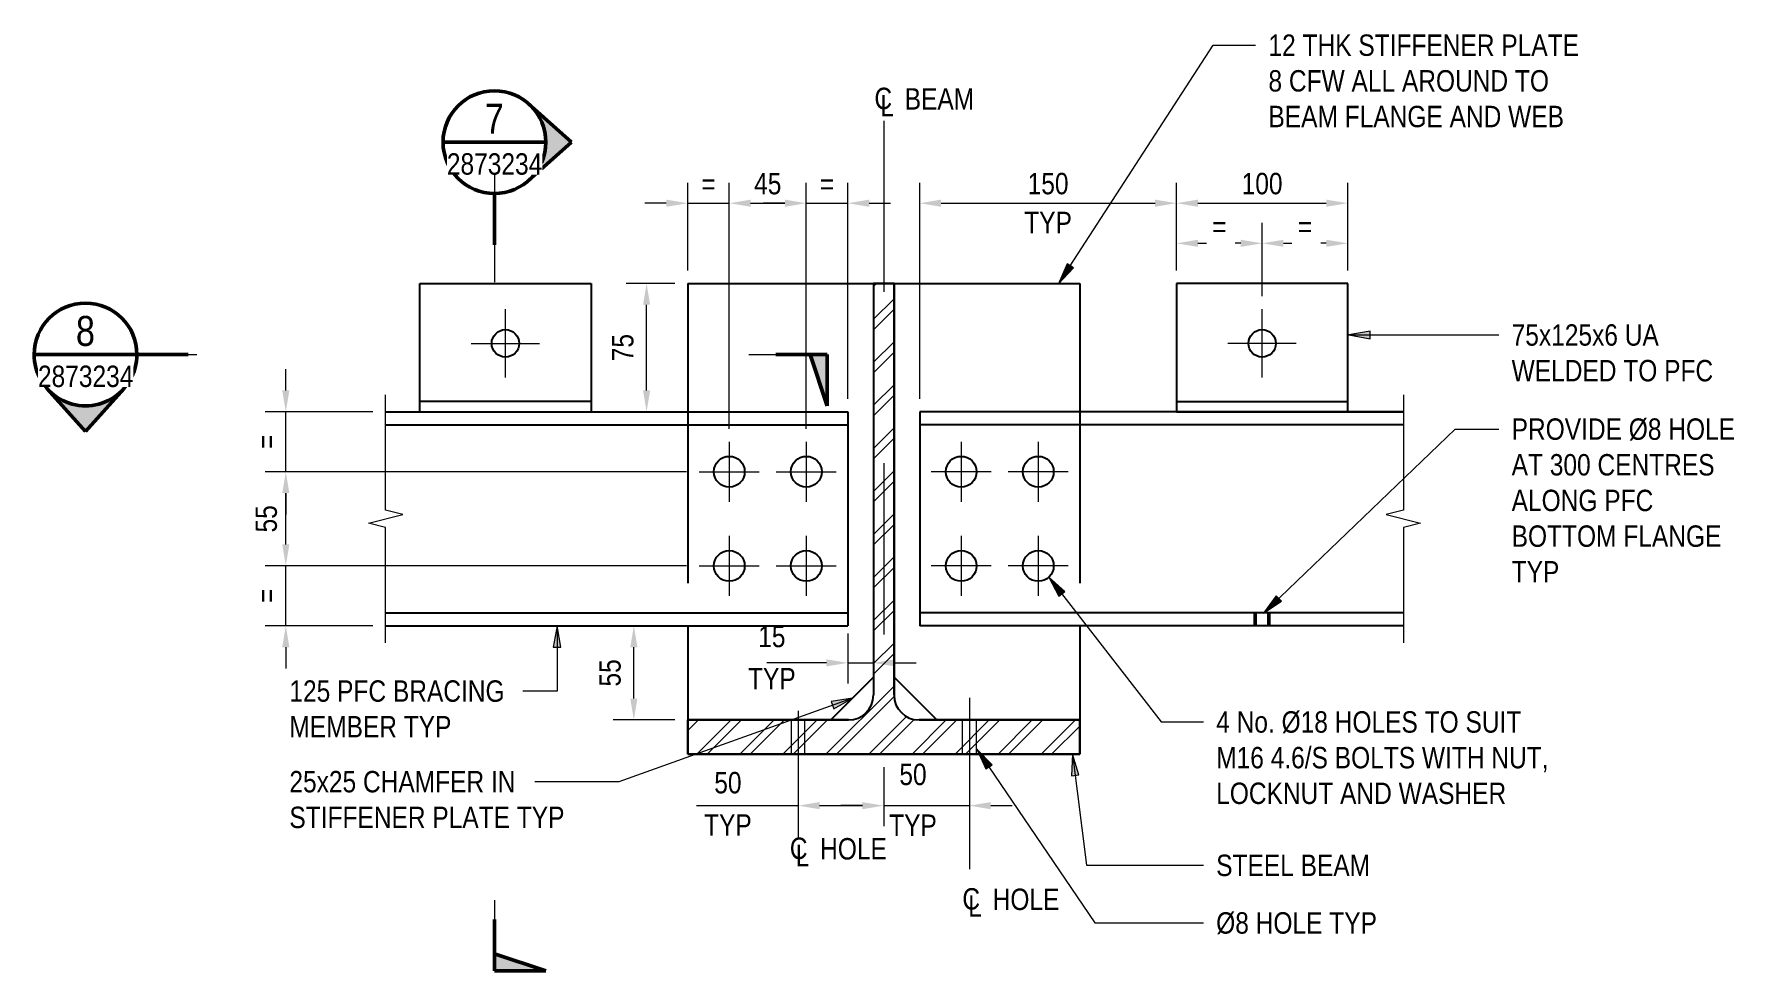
# Model space of a CAD drawing. Header units: metres. Extents: x 10.38 to 19.36, y -0.51 to 4.86.
# Drawn here: x 12.643 to 13.641, y 3.011 to 3.558 of the extents above; entities that cross this region are included whole.
import ezdxf

# ---------------------------------------------------------------- set-up
doc = ezdxf.new("R2010")
doc.units = ezdxf.units.M
for name, pattern in [('Dot_Section Line', [0.02, 0, -0.02]), ('JacobsCenter', [0.015, 0.009, -0.0015, 0.003, -0.0015]), ('JacobsDash', [0.0045, 0.003, -0.0015])]:
    doc.linetypes.add(name, pattern=pattern)
doc.layers.get('Defpoints').update_dxf_attribs({"color": 41})
for name, color, linetype, lineweight in [('A-ANNO-DIMS', 7, 'Continuous', 9), ('A-ANNO-NOTE', 7, 'Continuous', 9), ('A-DETL', 7, 'Continuous', 13), ('A-DETL-GENF', 7, 'Continuous', 9), ('G-ANNO-SYMB', 7, 'Continuous', 9), ('G-ANNO-TEXT', 7, 'Continuous', 9)]:
    doc.layers.add(name, color=color, linetype=linetype, lineweight=lineweight)
doc.styles.add('Arial Narrow', font='ARIALN.TTF', dxfattribs={"height": 0.0125})
doc.styles.add('Arial Narrow_1', font='ARIALN.TTF', dxfattribs={"height": 0.0175})
doc.styles.add('Arial Narrow_2', font='ARIALN.TTF', dxfattribs={"height": 0.0025})
doc.dimstyles.new('Dimension_Standard_O__mm_', dxfattribs={"dimscale": 0.3048, "dimtxt": 0.012793, "dimasz": 0.04101, "dimexe": 0.03937, "dimexo": 0.024606, "dimgap": 0.024606, "dimtad": 1, "dimdec": 0, "dimlfac": 1000, "dimzin": 0, "dimdsep": 46, "dimtxsty": 'Arial Narrow', "dimsah": 1, "dimcen": 0.09, "dimaunit": 1, "dimadec": 4, "dimazin": 0, "dimtfac": 1, "dimtdec": 4, "dimtix": 1, "dimtmove": 0, "dimatfit": 3, "dimfxl": 1, "dimtvp": 1, "dimtfill": 1, "dimtolj": 1, "dimtzin": 0, "dimlwd": 18, "dimlwe": 18, "dimarcsym": 2})
doc.dimstyles.new('Dimension_Standard_O__mm__1', dxfattribs={"dimscale": 0.3048, "dimtxt": 0.012793, "dimasz": 0.04101, "dimexe": 0.03937, "dimexo": 0.024606, "dimgap": 0.024606, "dimtad": 1, "dimdec": 0, "dimlfac": 1000, "dimzin": 0, "dimdsep": 46, "dimtxsty": 'Arial Narrow', "dimsah": 1, "dimcen": 0.09, "dimaunit": 1, "dimadec": 4, "dimazin": 0, "dimtfac": 1, "dimtdec": 4, "dimtix": 1, "dimtmove": 2, "dimatfit": 3, "dimfxl": 1, "dimtvp": 1, "dimtfill": 1, "dimtolj": 1, "dimtzin": 0, "dimlwd": 18, "dimlwe": 18, "dimarcsym": 2})
doc.dimstyles.new('Dimension_Standard_T__mm_', dxfattribs={"dimscale": 0.3048, "dimtxt": 0.012793, "dimasz": 0.04101, "dimexe": 0.03937, "dimexo": 0.024606, "dimgap": 0.016404, "dimtad": 1, "dimdec": 0, "dimlfac": 1000, "dimzin": 0, "dimdsep": 46, "dimtxsty": 'Arial Narrow', "dimsah": 1, "dimcen": 0.09, "dimaunit": 1, "dimadec": 4, "dimazin": 0, "dimtfac": 1, "dimtdec": 4, "dimtix": 1, "dimtmove": 0, "dimatfit": 3, "dimfxl": 1, "dimtvp": 1, "dimtolj": 1, "dimtzin": 0, "dimlwd": 18, "dimlwe": 18, "dimarcsym": 2})
doc.dimstyles.new('Dimension_Standard_T__mm__1', dxfattribs={"dimscale": 0.3048, "dimtxt": 0.012793, "dimasz": 0.04101, "dimexe": 0.03937, "dimexo": 0.024606, "dimgap": 0.016404, "dimtad": 1, "dimdec": 0, "dimlfac": 1000, "dimzin": 0, "dimdsep": 46, "dimtxsty": 'Arial Narrow', "dimsah": 1, "dimcen": 0.09, "dimaunit": 1, "dimadec": 4, "dimazin": 0, "dimtfac": 1, "dimtdec": 4, "dimtix": 1, "dimtmove": 1, "dimatfit": 3, "dimfxl": 1, "dimtvp": 1, "dimtolj": 1, "dimtzin": 0, "dimlwd": 18, "dimlwe": 18, "dimarcsym": 2})
doc.dimstyles.new('Dimension_Standard_T__mm__2', dxfattribs={"dimscale": 0.3048, "dimtxt": 0.012793, "dimasz": 0.04101, "dimexe": 0.03937, "dimexo": 0.024606, "dimgap": 0.016404, "dimtad": 1, "dimdec": 0, "dimlfac": 1000, "dimzin": 0, "dimdsep": 46, "dimtxsty": 'Arial Narrow', "dimsah": 1, "dimcen": 0.09, "dimaunit": 1, "dimadec": 4, "dimazin": 0, "dimtfac": 1, "dimtdec": 4, "dimtix": 1, "dimtmove": 2, "dimatfit": 3, "dimfxl": 1, "dimtvp": 1, "dimtolj": 1, "dimtzin": 0, "dimlwd": 18, "dimlwe": 18, "dimarcsym": 2})

# ---------------------------------------------------------------- blocks, each defined once
blk = doc.blocks.new('CS_DET_BreakLine_ViewScale - Std Break-6970496-DRG-2873234 - SECTION 6')
at = {"layer": 'A-DETL-GENF'}
for p, q in [((0.06, -0.01), (0.065, 0.01)), ((0.065, 0.01), (0.0675, 0)), ((-0.01, 0), (0.0575, 0)), ((0.0575, 0), (0.06, -0.01)), ((0.0675, 0), (0.135, 0))]:
    blk.add_line(p, q, dxfattribs=at)
blk = doc.blocks.new('CS_DET_BreakLine_ViewScale - Std Break-6970497-DRG-2873234 - SECTION 6')
at = {"layer": 'A-DETL-GENF'}
for p, q in [((0.06, 0.01), (0.0575, 0)), ((0.065, -0.01), (0.06, 0.01)), ((0.0575, 0), (-0.01, 0)), ((0.0675, 0), (0.065, -0.01)), ((0.135, 0), (0.0675, 0))]:
    blk.add_line(p, q, dxfattribs=at)
blk = doc.blocks.new('CS_Annot_Centreline Symbol4 - CS_Annot_Centreline Symbol-6057300-DRG-2873234 - SECTION 6')
at = {"layer": 'A-ANNO-NOTE', "char_height": 0.0025, "attachment_point": 1, "style": 'Arial Narrow_2'}
for s, insert, width in [('C  ', (-0.00109, 0.00476), 0.0044093), ('L', (-0.00041, 0.00392), 0.0019241)]:
    blk.add_mtext(s, dxfattribs=dict(at, insert=insert, width=width))
blk = doc.blocks.new('DIMBLOCK16-DRG-2873234 - SECTION 6')
at = {"layer": 'A-ANNO-DIMS', "color": 0, "lineweight": 18, "transparency": 16777216}
for p, q in [((13.11877, 3.20783), (13.11877, 3.17876)), ((13.13377, 3.19536), (13.13377, 3.20276)), ((13.10627, 3.19076), (13.09377, 3.19076)), ((13.11877, 3.19076), (13.13377, 3.19076)), ((13.14627, 3.19076), (13.15877, 3.19076))]:
    blk.add_line(p, q, dxfattribs=at)
at = {"layer": 'A-ANNO-DIMS', "color": 0, "transparency": 16777216}
for points in [[(13.10627, 3.19285), (13.10627, 3.18868), (13.11877, 3.19076)], [(13.14627, 3.19285), (13.14627, 3.18868), (13.13377, 3.19076)]]:
    blk.add_solid(points, dxfattribs=at)
at = {"layer": 'Defpoints', "color": 0, "transparency": 16777216}
for p in [(13.11877, 3.21533), (13.13377, 3.19076), (13.13377, 3.18786)]:
    blk.add_point(p, dxfattribs=at)
at = {"layer": 'A-ANNO-DIMS', "color": 0, "lineweight": 18, "transparency": 16777216, "insert": (13.07441, 3.2061), "char_height": 0.0125, "width": 0.0333833, "attachment_point": 5, "line_spacing_factor": 0.974696, "style": 'Arial Narrow'}
blk.add_mtext('\\A1;15', dxfattribs=at)
at = {"layer": 'A-ANNO-DIMS', "color": 0, "lineweight": 18, "transparency": 16777216, "insert": (13.07441, 3.18151), "char_height": 0.0125, "width": 0.0333833, "attachment_point": 5, "style": 'Arial Narrow'}
blk.add_mtext('\\A1;TYP', dxfattribs=at)
blk = doc.blocks.new('DIMBLOCK17-DRG-2873234 - SECTION 6')
at = {"layer": 'A-ANNO-DIMS', "color": 0, "lineweight": 18, "transparency": 16777216}
for p, q in [((12.79049, 3.34991), (12.79049, 3.36241)), ((12.84126, 3.33741), (12.77849, 3.33741)), ((12.79049, 3.30241), (12.79049, 3.33741)), ((13.02452, 3.30241), (12.77849, 3.30241)), ((12.79049, 3.28991), (12.79049, 3.27741))]:
    blk.add_line(p, q, dxfattribs=at)
at = {"layer": 'A-ANNO-DIMS', "color": 0, "transparency": 16777216}
for points in [[(12.78841, 3.34991), (12.79257, 3.34991), (12.79049, 3.33741)], [(12.78841, 3.28991), (12.79257, 3.28991), (12.79049, 3.30241)]]:
    blk.add_solid(points, dxfattribs=at)
at = {"layer": 'Defpoints', "color": 0, "transparency": 16777216}
for p in [(12.79049, 3.33741), (12.84876, 3.33741), (13.03202, 3.30241)]:
    blk.add_point(p, dxfattribs=at)
at = {"layer": 'A-ANNO-DIMS', "color": 0, "lineweight": 18, "transparency": 16777216, "insert": (12.77924, 3.31991), "char_height": 0.0125, "width": 0.0099906, "attachment_point": 5, "rotation": 90, "style": 'Arial Narrow'}
blk.add_mtext('\\A1;=', dxfattribs=at)
blk = doc.blocks.new('DIMBLOCK18-DRG-2873234 - SECTION 6')
at = {"layer": 'A-ANNO-DIMS', "color": 0, "lineweight": 18, "transparency": 16777216}
for p, q in [((13.02452, 3.30241), (12.77849, 3.30241)), ((12.79049, 3.25991), (12.79049, 3.28991)), ((13.02452, 3.24741), (12.77849, 3.24741))]:
    blk.add_line(p, q, dxfattribs=at)
at = {"layer": 'A-ANNO-DIMS', "color": 0, "transparency": 16777216}
for points in [[(12.78841, 3.28991), (12.79257, 3.28991), (12.79049, 3.30241)], [(12.78841, 3.25991), (12.79257, 3.25991), (12.79049, 3.24741)]]:
    blk.add_solid(points, dxfattribs=at)
at = {"layer": 'Defpoints', "color": 0, "transparency": 16777216}
for p in [(12.79049, 3.30241), (13.03202, 3.30241), (13.03202, 3.24741)]:
    blk.add_point(p, dxfattribs=at)
at = {"layer": 'A-ANNO-DIMS', "color": 0, "lineweight": 18, "transparency": 16777216, "insert": (12.77913, 3.27491), "char_height": 0.0125, "width": 0.0190066, "attachment_point": 5, "rotation": 90, "style": 'Arial Narrow'}
blk.add_mtext('\\A1;55', dxfattribs=at)
blk = doc.blocks.new('DIMBLOCK19-DRG-2873234 - SECTION 6')
at = {"layer": 'A-ANNO-DIMS', "color": 0, "lineweight": 18, "transparency": 16777216}
for p, q in [((12.79049, 3.25991), (12.79049, 3.27241)), ((13.02452, 3.24741), (12.77849, 3.24741)), ((12.79049, 3.21241), (12.79049, 3.24741)), ((12.84126, 3.21241), (12.77849, 3.21241)), ((12.79049, 3.19991), (12.79049, 3.18741))]:
    blk.add_line(p, q, dxfattribs=at)
at = {"layer": 'A-ANNO-DIMS', "color": 0, "transparency": 16777216}
for points in [[(12.78841, 3.25991), (12.79257, 3.25991), (12.79049, 3.24741)], [(12.78841, 3.19991), (12.79257, 3.19991), (12.79049, 3.21241)]]:
    blk.add_solid(points, dxfattribs=at)
at = {"layer": 'Defpoints', "color": 0, "transparency": 16777216}
for p in [(12.79049, 3.24741), (13.03202, 3.24741), (12.84876, 3.21241)]:
    blk.add_point(p, dxfattribs=at)
at = {"layer": 'A-ANNO-DIMS', "color": 0, "lineweight": 18, "transparency": 16777216, "insert": (12.77924, 3.22991), "char_height": 0.0125, "width": 0.0099906, "attachment_point": 5, "rotation": 90, "style": 'Arial Narrow'}
blk.add_mtext('\\A1;=', dxfattribs=at)
blk = doc.blocks.new('DIMBLOCK20-DRG-2873234 - SECTION 6')
at = {"layer": 'A-ANNO-DIMS', "color": 0, "lineweight": 18, "transparency": 16777216}
for p, q in [((13.02527, 3.41991), (13.02527, 3.47127)), ((13.04952, 3.32741), (13.04952, 3.47127)), ((13.01277, 3.45927), (13.00027, 3.45927)), ((13.02527, 3.45927), (13.04952, 3.45927)), ((13.06202, 3.45927), (13.07452, 3.45927))]:
    blk.add_line(p, q, dxfattribs=at)
at = {"layer": 'A-ANNO-DIMS', "color": 0, "transparency": 16777216}
for points in [[(13.01277, 3.46135), (13.01277, 3.45718), (13.02527, 3.45927)], [(13.06202, 3.46135), (13.06202, 3.45718), (13.04952, 3.45927)]]:
    blk.add_solid(points, dxfattribs=at)
at = {"layer": 'Defpoints', "color": 0, "transparency": 16777216}
for p in [(13.04952, 3.45927), (13.02527, 3.41241), (13.04952, 3.31991)]:
    blk.add_point(p, dxfattribs=at)
at = {"layer": 'A-ANNO-DIMS', "color": 0, "lineweight": 18, "transparency": 16777216, "insert": (13.03739, 3.47052), "char_height": 0.0125, "width": 0.0099906, "attachment_point": 5, "style": 'Arial Narrow'}
blk.add_mtext('\\A1;=', dxfattribs=at)
blk = doc.blocks.new('DIMBLOCK21-DRG-2873234 - SECTION 6')
at = {"layer": 'A-ANNO-DIMS', "color": 0, "lineweight": 18, "transparency": 16777216}
for p, q in [((13.04952, 3.32741), (13.04952, 3.47127)), ((13.09452, 3.32741), (13.09452, 3.47127)), ((13.06202, 3.45927), (13.08202, 3.45927))]:
    blk.add_line(p, q, dxfattribs=at)
at = {"layer": 'A-ANNO-DIMS', "color": 0, "transparency": 16777216}
for points in [[(13.06202, 3.46135), (13.06202, 3.45718), (13.04952, 3.45927)], [(13.08202, 3.46135), (13.08202, 3.45718), (13.09452, 3.45927)]]:
    blk.add_solid(points, dxfattribs=at)
at = {"layer": 'Defpoints', "color": 0, "transparency": 16777216}
for p in [(13.09452, 3.45927), (13.04952, 3.31991), (13.09452, 3.31991)]:
    blk.add_point(p, dxfattribs=at)
at = {"layer": 'A-ANNO-DIMS', "color": 0, "lineweight": 18, "transparency": 16777216, "insert": (13.07202, 3.47062), "char_height": 0.0125, "width": 0.0190066, "attachment_point": 5, "style": 'Arial Narrow'}
blk.add_mtext('\\A1;45', dxfattribs=at)
blk = doc.blocks.new('DIMBLOCK22-DRG-2873234 - SECTION 6')
at = {"layer": 'A-ANNO-DIMS', "color": 0, "lineweight": 18, "transparency": 16777216}
for p, q in [((13.09452, 3.32741), (13.09452, 3.47127)), ((13.11877, 3.34491), (13.11877, 3.47127)), ((13.08202, 3.45927), (13.06952, 3.45927)), ((13.09452, 3.45927), (13.11877, 3.45927)), ((13.13127, 3.45927), (13.14377, 3.45927))]:
    blk.add_line(p, q, dxfattribs=at)
at = {"layer": 'A-ANNO-DIMS', "color": 0, "transparency": 16777216}
for points in [[(13.08202, 3.46135), (13.08202, 3.45718), (13.09452, 3.45927)], [(13.13127, 3.46135), (13.13127, 3.45718), (13.11877, 3.45927)]]:
    blk.add_solid(points, dxfattribs=at)
at = {"layer": 'Defpoints', "color": 0, "transparency": 16777216}
for p in [(13.11877, 3.45927), (13.11877, 3.33741), (13.09452, 3.31991)]:
    blk.add_point(p, dxfattribs=at)
at = {"layer": 'A-ANNO-DIMS', "color": 0, "lineweight": 18, "transparency": 16777216, "insert": (13.10664, 3.47052), "char_height": 0.0125, "width": 0.0099906, "attachment_point": 5, "style": 'Arial Narrow'}
blk.add_mtext('\\A1;=', dxfattribs=at)
blk = doc.blocks.new('DIMBLOCK23-DRG-2873234 - SECTION 6')
at = {"layer": 'A-ANNO-DIMS', "color": 0, "lineweight": 18, "transparency": 16777216}
for p, q in [((13.16077, 3.34491), (13.16077, 3.47127)), ((13.31077, 3.41991), (13.31077, 3.47127)), ((13.17327, 3.45927), (13.29827, 3.45927))]:
    blk.add_line(p, q, dxfattribs=at)
at = {"layer": 'A-ANNO-DIMS', "color": 0, "transparency": 16777216}
for points in [[(13.17327, 3.46135), (13.17327, 3.45718), (13.16077, 3.45927)], [(13.29827, 3.46135), (13.29827, 3.45718), (13.31077, 3.45927)]]:
    blk.add_solid(points, dxfattribs=at)
at = {"layer": 'Defpoints', "color": 0, "transparency": 16777216}
for p in [(13.31077, 3.45927), (13.31077, 3.41241), (13.16077, 3.33741)]:
    blk.add_point(p, dxfattribs=at)
at = {"layer": 'A-ANNO-DIMS', "color": 0, "lineweight": 18, "transparency": 16777216, "char_height": 0.0125, "width": 0.0333833, "attachment_point": 5, "style": 'Arial Narrow'}
for s, insert in [('\\A1;150', (13.23577, 3.47065)), ('\\A1;TYP', (13.23577, 3.44802))]:
    blk.add_mtext(s, dxfattribs=dict(at, insert=insert))
blk = doc.blocks.new('DIMBLOCK24-DRG-2873234 - SECTION 6')
at = {"layer": 'A-ANNO-DIMS', "color": 0, "lineweight": 18, "transparency": 16777216}
for p, q in [((13.31077, 3.41991), (13.31077, 3.47127)), ((13.41077, 3.41991), (13.41077, 3.47127)), ((13.32327, 3.45927), (13.39827, 3.45927))]:
    blk.add_line(p, q, dxfattribs=at)
at = {"layer": 'A-ANNO-DIMS', "color": 0, "transparency": 16777216}
for points in [[(13.32327, 3.46135), (13.32327, 3.45718), (13.31077, 3.45927)], [(13.39827, 3.46135), (13.39827, 3.45718), (13.41077, 3.45927)]]:
    blk.add_solid(points, dxfattribs=at)
at = {"layer": 'Defpoints', "color": 0, "transparency": 16777216}
for p in [(13.41077, 3.45927), (13.31077, 3.41241), (13.41077, 3.41241)]:
    blk.add_point(p, dxfattribs=at)
at = {"layer": 'A-ANNO-DIMS', "color": 0, "lineweight": 18, "transparency": 16777216, "insert": (13.36077, 3.47065), "char_height": 0.0125, "width": 0.0285099, "attachment_point": 5, "style": 'Arial Narrow'}
blk.add_mtext('\\A1;100', dxfattribs=at)
blk = doc.blocks.new('DIMBLOCK25-DRG-2873234 - SECTION 6')
at = {"layer": 'A-ANNO-DIMS', "color": 0, "lineweight": 18, "transparency": 16777216}
for p, q in [((13.31077, 3.41991), (13.31077, 3.44785)), ((13.36077, 3.40491), (13.36077, 3.44785)), ((13.32327, 3.43585), (13.32822, 3.43585)), ((13.34827, 3.43585), (13.34499, 3.43585))]:
    blk.add_line(p, q, dxfattribs=at)
at = {"layer": 'A-ANNO-DIMS', "color": 0, "transparency": 16777216}
for points in [[(13.32327, 3.43794), (13.32327, 3.43377), (13.31077, 3.43585)], [(13.34827, 3.43794), (13.34827, 3.43377), (13.36077, 3.43585)]]:
    blk.add_solid(points, dxfattribs=at)
at = {"layer": 'Defpoints', "color": 0, "transparency": 16777216}
for p in [(13.36077, 3.43585), (13.31077, 3.41241), (13.36077, 3.39741)]:
    blk.add_point(p, dxfattribs=at)
at = {"layer": 'A-ANNO-DIMS', "color": 0, "lineweight": 18, "transparency": 16777216, "insert": (13.33161, 3.45182), "char_height": 0.0125, "width": 0.0099906, "attachment_point": 1, "line_spacing_factor": 0.974696, "style": 'Arial Narrow'}
blk.add_mtext('\\A1;=', dxfattribs=at)
blk = doc.blocks.new('DIMBLOCK26-DRG-2873234 - SECTION 6')
at = {"layer": 'A-ANNO-DIMS', "color": 0, "lineweight": 18, "transparency": 16777216}
for p, q in [((13.36077, 3.40491), (13.36077, 3.44785)), ((13.41077, 3.41991), (13.41077, 3.44785)), ((13.37327, 3.43585), (13.37822, 3.43585)), ((13.39827, 3.43585), (13.39499, 3.43585))]:
    blk.add_line(p, q, dxfattribs=at)
at = {"layer": 'A-ANNO-DIMS', "color": 0, "transparency": 16777216}
for points in [[(13.37327, 3.43794), (13.37327, 3.43377), (13.36077, 3.43585)], [(13.39827, 3.43794), (13.39827, 3.43377), (13.41077, 3.43585)]]:
    blk.add_solid(points, dxfattribs=at)
at = {"layer": 'Defpoints', "color": 0, "transparency": 16777216}
for p in [(13.41077, 3.43585), (13.41077, 3.41241), (13.36077, 3.39741)]:
    blk.add_point(p, dxfattribs=at)
at = {"layer": 'A-ANNO-DIMS', "color": 0, "lineweight": 18, "transparency": 16777216, "insert": (13.38161, 3.45182), "char_height": 0.0125, "width": 0.0099906, "attachment_point": 1, "line_spacing_factor": 0.974696, "style": 'Arial Narrow'}
blk.add_mtext('\\A1;=', dxfattribs=at)
blk = doc.blocks.new('Drafting View - sectionTail-4870194-DRG-2873234 - SECTION 6')
at = {"layer": 'G-ANNO-SYMB'}
blk.add_hatch(color=256, dxfattribs=at).paths.add_polyline_path([(-0.006, 0.006), (-0.004, 0), (-0.006, 0)])
at = {"layer": 'G-ANNO-SYMB', "lineweight": 50}
for p, q in [((-0.006, 0.006), (-0.006, 0)), ((-0.004, 0), (-0.006, 0.006)), ((-0.006, 0), (-0.004, 0)), ((-0.006, 0), (0, 0))]:
    blk.add_line(p, q, dxfattribs=at)
blk = doc.blocks.new('Drafting View - SectionHead-4898858-DRG-2873234 - SECTION 6')
at = {"layer": 'G-ANNO-SYMB'}
h = blk.add_hatch(color=256, dxfattribs=at)
edge = h.paths.add_edge_path()
edge.add_line((-0.002, 0.009), (0.00247, 0.004))
edge.add_arc((-0.002, 0), 0.006, 41.8277, 138.1723)
edge.add_line((-0.00647, 0.004), (-0.002, 0.009))
at = {"layer": 'G-ANNO-SYMB', "lineweight": 50}
for p, q in [((-0.002, 0.009), (-0.00647, 0.004)), ((0.00247, 0.004), (-0.002, 0.009)), ((0.004, 0), (0.01, 0))]:
    blk.add_line(p, q, dxfattribs=at)
for start, end in [(360, 180), (180, 360)]:
    blk.add_arc((-0.002, 0), 0.006, start, end, dxfattribs=at)
blk = doc.blocks.new('DIMBLOCK27-DRG-2873234 - SECTION 6')
at = {"layer": 'A-ANNO-DIMS', "color": 0, "lineweight": 18, "transparency": 16777216}
for p, q in [((13.01777, 3.41241), (12.98924, 3.41241)), ((13.00124, 3.34991), (13.00124, 3.39991)), ((13.00615, 3.33741), (12.98924, 3.33741))]:
    blk.add_line(p, q, dxfattribs=at)
at = {"layer": 'A-ANNO-DIMS', "color": 0, "transparency": 16777216}
for points in [[(12.99916, 3.39991), (13.00333, 3.39991), (13.00124, 3.41241)], [(12.99916, 3.34991), (13.00333, 3.34991), (13.00124, 3.33741)]]:
    blk.add_solid(points, dxfattribs=at)
at = {"layer": 'Defpoints', "color": 0, "transparency": 16777216}
for p in [(13.00124, 3.41241), (13.02527, 3.41241), (13.01365, 3.33741)]:
    blk.add_point(p, dxfattribs=at)
at = {"layer": 'A-ANNO-DIMS', "color": 0, "lineweight": 18, "transparency": 16777216, "insert": (12.98739, 3.37491), "char_height": 0.0125, "width": 0.0190066, "attachment_point": 5, "rotation": 90, "style": 'Arial Narrow', "bg_fill": 3, "box_fill_scale": 1.1, "bg_fill_color": 256, "bg_fill_true_color": 13158600, "bg_fill_transparency": 0}
blk.add_mtext('\\A1;75', dxfattribs=at)
blk = doc.blocks.new('DIMBLOCK28-DRG-2873234 - SECTION 6')
at = {"layer": 'A-ANNO-DIMS', "color": 0, "lineweight": 18, "transparency": 16777216}
for p, q in [((12.99245, 3.21241), (13.00579, 3.21241)), ((12.99379, 3.16991), (12.99379, 3.19991)), ((13.01777, 3.15741), (12.98179, 3.15741))]:
    blk.add_line(p, q, dxfattribs=at)
at = {"layer": 'A-ANNO-DIMS', "color": 0, "transparency": 16777216}
for points in [[(12.99171, 3.19991), (12.99587, 3.19991), (12.99379, 3.21241)], [(12.99171, 3.16991), (12.99587, 3.16991), (12.99379, 3.15741)]]:
    blk.add_solid(points, dxfattribs=at)
at = {"layer": 'Defpoints', "color": 0, "transparency": 16777216}
for p in [(12.98495, 3.21241), (12.99379, 3.21241), (13.02527, 3.15741)]:
    blk.add_point(p, dxfattribs=at)
at = {"layer": 'A-ANNO-DIMS', "color": 0, "lineweight": 18, "transparency": 16777216, "insert": (12.97993, 3.18491), "char_height": 0.0125, "width": 0.0190066, "attachment_point": 5, "rotation": 90, "style": 'Arial Narrow', "bg_fill": 3, "box_fill_scale": 1.1, "bg_fill_color": 256, "bg_fill_true_color": 13158600, "bg_fill_transparency": 0}
blk.add_mtext('\\A1;55', dxfattribs=at)
blk = doc.blocks.new('DIMBLOCK29-DRG-2873234 - SECTION 6')
at = {"layer": 'A-ANNO-DIMS', "color": 0, "lineweight": 18, "transparency": 16777216}
for p, q in [((13.13977, 3.12991), (13.13977, 3.09535)), ((13.12727, 3.10735), (13.11477, 3.10735)), ((13.18977, 3.10869), (13.18977, 3.09535)), ((13.20227, 3.10735), (13.21477, 3.10735))]:
    blk.add_line(p, q, dxfattribs=at)
at = {"layer": 'A-ANNO-DIMS', "color": 0, "transparency": 16777216}
blk.add_solid([(13.20227, 3.10944), (13.20227, 3.10527), (13.18977, 3.10735)], dxfattribs=at)
at = {"layer": 'Defpoints', "color": 0, "transparency": 16777216}
for p in [(13.18977, 3.11619), (13.18977, 3.10735)]:
    blk.add_point(p, dxfattribs=at)
at = {"layer": 'A-ANNO-DIMS', "color": 0, "lineweight": 18, "transparency": 16777216, "insert": (13.15685, 3.12552), "char_height": 0.0125, "width": 0.0333833, "attachment_point": 5, "line_spacing_factor": 0.974696, "style": 'Arial Narrow', "bg_fill": 3, "box_fill_scale": 1.1, "bg_fill_color": 256, "bg_fill_true_color": 13158600, "bg_fill_transparency": 0}
blk.add_mtext('\\A1;50', dxfattribs=at)
at = {"layer": 'A-ANNO-DIMS', "color": 0, "lineweight": 18, "transparency": 16777216, "insert": (13.15685, 3.09594), "char_height": 0.0125, "width": 0.0333833, "attachment_point": 5, "style": 'Arial Narrow', "bg_fill": 3, "box_fill_scale": 1.1, "bg_fill_color": 256, "bg_fill_true_color": 13158600, "bg_fill_transparency": 0}
blk.add_mtext('\\A1;TYP', dxfattribs=at)
at = {"layer": 'A-ANNO-DIMS', "color": 0, "lineweight": 18, "transparency": 16777216}
blk.add_line((13.13977, 3.10735), (13.18977, 3.10735), dxfattribs=at)
at = {"layer": 'A-ANNO-DIMS', "color": 0, "transparency": 16777216}
blk.add_solid([(13.12727, 3.10944), (13.12727, 3.10527), (13.13977, 3.10735)], dxfattribs=at)
at = {"layer": 'Defpoints', "color": 0, "transparency": 16777216}
blk.add_point((13.13977, 3.13741), dxfattribs=at)
blk = doc.blocks.new('DIMBLOCK30-DRG-2873234 - SECTION 6')
at = {"layer": 'A-ANNO-DIMS', "color": 0, "lineweight": 18, "transparency": 16777216}
for p, q in [((13.13977, 3.12991), (13.13977, 3.09535)), ((13.03031, 3.10735), (13.08977, 3.10735)), ((13.08977, 3.10869), (13.08977, 3.09535)), ((13.10227, 3.10735), (13.12727, 3.10735))]:
    blk.add_line(p, q, dxfattribs=at)
at = {"layer": 'A-ANNO-DIMS', "color": 0, "transparency": 16777216}
for points in [[(13.10227, 3.10944), (13.10227, 3.10527), (13.08977, 3.10735)], [(13.12727, 3.10944), (13.12727, 3.10527), (13.13977, 3.10735)]]:
    blk.add_solid(points, dxfattribs=at)
at = {"layer": 'Defpoints', "color": 0, "transparency": 16777216}
for p in [(13.13977, 3.13741), (13.08977, 3.11619), (13.13977, 3.10735)]:
    blk.add_point(p, dxfattribs=at)
at = {"layer": 'A-ANNO-DIMS', "color": 0, "lineweight": 18, "transparency": 16777216, "insert": (13.04874, 3.12069), "char_height": 0.0125, "width": 0.0333833, "attachment_point": 5, "line_spacing_factor": 0.974696, "style": 'Arial Narrow'}
blk.add_mtext('\\A1;50', dxfattribs=at)
at = {"layer": 'A-ANNO-DIMS', "color": 0, "lineweight": 18, "transparency": 16777216, "insert": (13.04874, 3.0961), "char_height": 0.0125, "width": 0.0333833, "attachment_point": 5, "style": 'Arial Narrow'}
blk.add_mtext('\\A1;TYP', dxfattribs=at)

msp = doc.modelspace()

# ---------------------------------------------------------------- hatches: boundary and pattern name
at = {"layer": 'A-DETL-GENF'}
h = msp.add_hatch(dxfattribs=at)
h.set_pattern_fill('FP_1', color=256, style=0, pattern_type=2)
h.set_pattern_definition([(45, (2.500595, 0), (-0.012572359, 0.012572359), []), (45, (2.500595, 0.01905), (-0.012572359, 0.012572359), [])])
h.paths.add_polyline_path([(13.0252698, 3.1374083), (13.2542698, 3.1374083), (13.2542698, 3.1574083), (13.1603698, 3.1574083), (13.156591, 3.1579058), (13.1530698, 3.1593643), (13.150046, 3.1616846), (13.1477258, 3.1647083), (13.1462673, 3.1682296), (13.1457698, 3.1720083), (13.1457698, 3.4124083), (13.1337698, 3.4124083), (13.1337698, 3.1720083), (13.1332723, 3.1682296), (13.1318138, 3.1647083), (13.1294935, 3.1616846), (13.1264698, 3.1593643), (13.1229485, 3.1579058), (13.1191698, 3.1574083), (13.0252698, 3.1574083)])
at = {"layer": 'G-ANNO-TEXT'}
for points in [[(13.2418884, 3.4121796), (13.2505373, 3.4214696), (13.2468384, 3.4238674)], [(13.4114722, 3.3823067), (13.4239722, 3.3801026), (13.4239722, 3.3845108)], [(13.2361605, 3.2409124), (13.2420717, 3.2296801), (13.2455569, 3.2323792)], [(13.3615182, 3.2197444), (13.3720634, 3.2268089), (13.3690113, 3.2299895)], [(12.9489165, 3.2124188), (12.9467124, 3.1999188), (12.9511205, 3.1999188)], [(13.1215945, 3.1702398), (13.1090828, 3.168103), (13.1105682, 3.1639526)], [(13.1941897, 3.1403915), (13.1993799, 3.1288083), (13.2030285, 3.131282)], [(13.2499784, 3.1374488), (13.2493788, 3.1247701), (13.2537513, 3.1253297)]]:
    msp.add_hatch(color=256, dxfattribs=at).paths.add_polyline_path(points)

# ---------------------------------------------------------------- linework, layer by layer
at = {"layer": 'A-DETL', "linetype": 'JacobsCenter'}
for p, q in [((13.1397698, 3.5074083), (13.1397698, 3.1374083)), ((13.0495198, 3.3199083), (13.0495198, 3.2849083)), ((13.0945198, 3.3199083), (13.0945198, 3.2849083)), ((13.1850198, 3.3199083), (13.1850198, 3.2849083)), ((13.2300198, 3.3199083), (13.2300198, 3.2849083)), ((13.0495198, 3.2649083), (13.0495198, 3.2299083)), ((13.0945198, 3.2649083), (13.0945198, 3.2299083)), ((13.1850198, 3.2649083), (13.1850198, 3.2299083)), ((13.2300198, 3.2649083), (13.2300198, 3.2299083)), ((13.0897698, 3.1628185), (13.0897698, 3.0878185)), ((13.1897698, 3.1702833), (13.1897698, 3.0552833))]:
    msp.add_line(p, q, dxfattribs=at)
at = {"layer": 'A-DETL', "lineweight": 25}
for p, q in [((12.8687698, 3.4124083), (12.9687698, 3.4124083)), ((12.8687698, 3.3374083), (12.8687698, 3.4124083)), ((12.9687698, 3.4124083), (12.9687698, 3.3374083)), ((13.0252698, 3.4124083), (13.0252698, 3.3374083)), ((13.0252698, 3.4124083), (13.2542698, 3.4124083)), ((13.1457698, 3.4124083), (13.1337698, 3.4124083)), ((13.1337698, 3.4124083), (13.1337698, 3.1720083)), ((13.1337698, 3.4124083), (13.1337698, 3.1720083)), ((13.1457698, 3.1720083), (13.1457698, 3.4124083)), ((13.1457698, 3.4124083), (13.1457698, 3.1720083)), ((13.2542698, 3.4124083), (13.2542698, 3.3374083)), ((13.3107698, 3.4124083), (13.3107698, 3.3374083)), ((13.4107698, 3.4124083), (13.3107698, 3.4124083)), ((13.4107698, 3.3374083), (13.4107698, 3.4124083)), ((12.9687698, 3.3434083), (12.8687698, 3.3434083)), ((13.3107698, 3.3434083), (13.4107698, 3.3434083)), ((12.8487595, 3.3374083), (13.1187698, 3.3374083)), ((13.1187698, 3.3374083), (13.1187698, 3.2124083)), ((13.1607698, 3.3374083), (13.1607698, 3.2124083)), ((13.44328, 3.3374083), (13.1607698, 3.3374083)), ((13.3107698, 3.3374083), (13.44328, 3.3374083)), ((12.8487595, 3.3299083), (13.1187698, 3.3299083)), ((13.44328, 3.3299083), (13.1607698, 3.3299083)), ((12.8487595, 3.2199083), (13.1187698, 3.2199083)), ((12.8487595, 3.2124083), (13.1187698, 3.2124083)), ((13.0252698, 3.2124083), (13.0252698, 3.1474083)), ((13.44328, 3.2199083), (13.1607698, 3.2199083)), ((13.44328, 3.2124083), (13.1607698, 3.2124083)), ((13.2542698, 3.2124083), (13.2542698, 3.1574083)), ((13.1337698, 3.1824083), (13.1087698, 3.1574083)), ((13.1457698, 3.1824083), (13.1707698, 3.1574083)), ((13.1191698, 3.1574083), (13.0252698, 3.1574083)), ((13.0252698, 3.1574083), (13.0252698, 3.1374083)), ((13.0252698, 3.1574083), (13.1191698, 3.1574083)), ((13.0252698, 3.1374083), (13.0252698, 3.1574083)), ((13.2542698, 3.1574083), (13.1603698, 3.1574083)), ((13.1603698, 3.1574083), (13.2542698, 3.1574083)), ((13.2542698, 3.1374083), (13.2542698, 3.1574083)), ((13.2542698, 3.1574083), (13.2542698, 3.1374083)), ((13.0252698, 3.1374083), (13.2542698, 3.1374083)), ((13.2542698, 3.1374083), (13.0252698, 3.1374083))]:
    msp.add_line(p, q, dxfattribs=at)
at = {"layer": 'A-DETL'}
for p, q in [((13.1337698, 3.4124083), (13.1337698, 3.1720083)), ((13.0857698, 3.1574083), (13.0857698, 3.1374083)), ((13.0937698, 3.1374083), (13.0937698, 3.1574083)), ((13.1857698, 3.1374083), (13.1857698, 3.1574083)), ((13.1937698, 3.1574083), (13.1937698, 3.1374083))]:
    msp.add_line(p, q, dxfattribs=at)
at = {"layer": 'A-DETL', "linetype": 'JacobsCenter', "lineweight": 9}
for p, q in [((12.9187698, 3.3574083), (12.9187698, 3.3974083)), ((13.3607698, 3.3574083), (13.3607698, 3.3974083)), ((12.8987698, 3.3774083), (12.9387698, 3.3774083)), ((13.3807698, 3.3774083), (13.3407698, 3.3774083)), ((13.0320198, 3.3024083), (13.0670198, 3.3024083)), ((13.0770198, 3.3024083), (13.1120198, 3.3024083)), ((13.2025198, 3.3024083), (13.1675198, 3.3024083)), ((13.2475198, 3.3024083), (13.2125198, 3.3024083)), ((13.0320198, 3.2474083), (13.0670198, 3.2474083)), ((13.0770198, 3.2474083), (13.1120198, 3.2474083)), ((13.2025198, 3.2474083), (13.1675198, 3.2474083)), ((13.2475198, 3.2474083), (13.2125198, 3.2474083))]:
    msp.add_line(p, q, dxfattribs=at)
at = {"layer": 'A-DETL', "linetype": 'JacobsDash', "lineweight": 25}
for p, q in [((13.0252698, 3.3374083), (13.0252698, 3.2124083)), ((13.2542698, 3.3374083), (13.2542698, 3.2124083))]:
    msp.add_line(p, q, dxfattribs=at)
at = {"layer": 'A-DETL', "lineweight": 50}
for p, q in [((13.3567698, 3.2199083), (13.3567698, 3.2124083)), ((13.3647698, 3.2199083), (13.3647698, 3.2124083))]:
    msp.add_line(p, q, dxfattribs=at)
at = {"layer": 'A-DETL', "lineweight": 18}
for p, q in [((13.094077, 3.1907643), (13.0714092, 3.1907643)), ((13.0710034, 3.1072547), (13.0399184, 3.1072547))]:
    msp.add_line(p, q, dxfattribs=at)
at = {"layer": 'A-DETL', "lineweight": 25}
for centre, radius in [((12.9187698, 3.3774083), 0.008), ((13.3607698, 3.3774083), 0.008), ((13.0495198, 3.3024083), 0.009), ((13.0945198, 3.3024083), 0.009), ((13.1850198, 3.3024083), 0.009), ((13.2300198, 3.3024083), 0.009), ((13.0495198, 3.2474083), 0.009), ((13.0945198, 3.2474083), 0.009), ((13.1850198, 3.2474083), 0.009), ((13.2300198, 3.2474083), 0.009)]:
    msp.add_circle(centre, radius, dxfattribs=at)
for centre, start, end in [((13.1191698, 3.1720083), 270, 360), ((13.1191698, 3.1720083), 270, 0), ((13.1603698, 3.1720083), 180, 270), ((13.1603698, 3.1720083), 180, 270)]:
    msp.add_arc(centre, 0.0146, start, end, dxfattribs=at)
at = {"layer": 'G-ANNO-SYMB', "lineweight": 50}
for p, q in [((12.8823482, 3.4949738), (12.9423482, 3.4949738)), ((12.6434939, 3.370931), (12.7034939, 3.370931))]:
    msp.add_line(p, q, dxfattribs=at)
at = {"layer": 'G-ANNO-SYMB', "color": 7, "linetype": 'Dot_Section Line', "true_color": 0xffffff}
for p, q in [((12.9123482, 3.4849738), (12.9123482, 3.4131736)), ((12.6834939, 3.370931), (12.7384385, 3.370931)), ((13.06105, 3.370931), (13.0767675, 3.370931)), ((12.9123482, 3.0521133), (12.9123482, 3.0408592))]:
    msp.add_line(p, q, dxfattribs=at)
at = {"layer": 'G-ANNO-TEXT'}
for p, q in [((13.2418884, 3.4121796), (13.3322625, 3.5515906)), ((13.3322625, 3.5515906), (13.356989, 3.5515906)), ((13.2468384, 3.4238674), (13.2418884, 3.4121796)), ((13.2505373, 3.4214696), (13.2468384, 3.4238674)), ((13.2418884, 3.4121796), (13.2505373, 3.4214696)), ((13.4239722, 3.3845108), (13.4114722, 3.3823067)), ((13.4114722, 3.3823067), (13.4239722, 3.3801026)), ((13.4114722, 3.3823067), (13.4990408, 3.3823067)), ((13.4239722, 3.3801026), (13.4239722, 3.3845108)), ((13.3615182, 3.2197444), (13.4736095, 3.3273067)), ((13.4736095, 3.3273067), (13.4990408, 3.3273067)), ((13.2361605, 3.2409124), (13.2420717, 3.2296801)), ((13.2455569, 3.2323792), (13.2361605, 3.2409124)), ((13.2361605, 3.2409124), (13.3017288, 3.1562491)), ((13.2420717, 3.2296801), (13.2455569, 3.2323792)), ((13.3690113, 3.2299895), (13.3615182, 3.2197444)), ((13.3615182, 3.2197444), (13.3720634, 3.2268089)), ((13.3720634, 3.2268089), (13.3690113, 3.2299895)), ((12.9489165, 3.2124188), (12.9467124, 3.1999188)), ((12.9511205, 3.1999188), (12.9489165, 3.2124188)), ((12.9489165, 3.2124188), (12.9489165, 3.1742949)), ((12.9467124, 3.1999188), (12.9511205, 3.1999188)), ((12.929039, 3.1742949), (12.9290361, 3.1742949)), ((12.9489165, 3.1742949), (12.929039, 3.1742949)), ((13.1215945, 3.1702398), (13.1090828, 3.168103)), ((13.1090828, 3.168103), (13.1105682, 3.1639526)), ((13.1105682, 3.1639526), (13.1215945, 3.1702398)), ((13.3017288, 3.1562491), (13.3264553, 3.1562491)), ((13.2499784, 3.1374488), (13.2493788, 3.1247701)), ((13.2537513, 3.1253297), (13.2499784, 3.1374488)), ((13.2499784, 3.1374488), (13.2582904, 3.0724965)), ((13.2493788, 3.1247701), (13.2537513, 3.1253297)), ((12.9651509, 3.1213638), (12.9360158, 3.1213638)), ((12.9850284, 3.1213638), (12.9651509, 3.1213638)), ((13.2582904, 3.0724965), (13.3264553, 3.0724965)), ((13.2630346, 3.0388465), (13.3264553, 3.0388465))]:
    msp.add_line(p, q, dxfattribs=at)

# ---------------------------------------------------------------- block references
at = {"layer": 'A-ANNO-NOTE', "xscale": 5, "yscale": 5, "zscale": 5}
for p in [(13.1397698, 3.5029386), (13.0903546, 3.0648827), (13.1911315, 3.0353625)]:
    msp.add_blockref('CS_Annot_Centreline Symbol4 - CS_Annot_Centreline Symbol-6057300-DRG-2873234 - SECTION 6', p, dxfattribs=at)
at = {"layer": 'A-DETL-GENF', "rotation": 270}
for name, p in [('CS_DET_BreakLine_ViewScale - Std Break-6970497-DRG-2873234 - SECTION 6', (12.8487595, 3.3374083)), ('CS_DET_BreakLine_ViewScale - Std Break-6970496-DRG-2873234 - SECTION 6', (13.44328, 3.3374083))]:
    msp.add_blockref(name, p, dxfattribs=at)
at = {"layer": 'G-ANNO-SYMB', "lineweight": 50, "xscale": 4.999999999999998, "yscale": 4.999999999999998, "zscale": 4.999999999999998}
for name, p, rotation in [('Drafting View - SectionHead-4898858-DRG-2873234 - SECTION 6', (12.9123482, 3.4849738), 269.9999999999996), ('Drafting View - sectionTail-4870194-DRG-2873234 - SECTION 6', (13.0767675, 3.370931), 180)]:
    msp.add_blockref(name, p, dxfattribs=dict(at, rotation=rotation))
at = {"layer": 'G-ANNO-SYMB', "lineweight": 50, "extrusion": (0, 0, -1), "xscale": 4.999999999999998, "yscale": 4.999999999999998, "zscale": 4.999999999999998}
for name, p, rotation in [('Drafting View - SectionHead-4898858-DRG-2873234 - SECTION 6', (-12.6834939, 3.370931), 180), ('Drafting View - sectionTail-4870194-DRG-2873234 - SECTION 6', (-12.9123482, 3.0408592), 90.00000000000053)]:
    msp.add_blockref(name, p, dxfattribs=dict(at, rotation=rotation))

# ---------------------------------------------------------------- texts
at = {"layer": 'A-ANNO-NOTE', "char_height": 0.0125, "attachment_point": 1, "style": 'Arial Narrow', "bg_fill": 3, "box_fill_scale": 1, "bg_fill_color": 256, "bg_fill_true_color": 13158600, "bg_fill_transparency": 0}
for s, insert in [('BEAM', (13.1520207, 3.5264707)), ('HOLE', (13.2033825, 3.0588946))]:
    msp.add_mtext(s, dxfattribs=dict(at, insert=insert))
at = {"layer": 'G-ANNO-TEXT', "char_height": 0.0125, "attachment_point": 1, "style": 'Arial Narrow', "bg_fill": 3, "box_fill_scale": 1, "bg_fill_color": 256, "bg_fill_transparency": 0}
for s, insert in [('12 THK STIFFENER PLATE', (13.364489, 3.5578406)), ('8 CFW ALL AROUND TO ', (13.364489, 3.5370047)), ('BEAM FLANGE AND WEB', (13.364489, 3.5161687)), ('75x125x6 UA ', (13.5065408, 3.3885567)), ('WELDED TO PFC', (13.5065408, 3.3677208)), ('PROVIDE Ø8 HOLE ', (13.5065408, 3.3335567)), ('AT 300 CENTRES ', (13.5065408, 3.3127208)), ('ALONG PFC ', (13.5065408, 3.2918848)), ('BOTTOM FLANGE ', (13.5065408, 3.2710489)), ('TYP', (13.5065408, 3.2502129)), ('125 PFC BRACING ', (12.7925861, 3.1805449)), ('4 No. Ø18 HOLES TO SUIT', (13.3339553, 3.1624991)), ('MEMBER TYP', (12.7925861, 3.159709)), ('M16 4.6/S BOLTS WITH NUT, ', (13.3339553, 3.1416632)), ('25x25 CHAMFER IN ', (12.7925861, 3.1276138)), ('LOCKNUT AND WASHER', (13.3339553, 3.1208273)), ('STIFFENER PLATE TYP', (12.7925861, 3.1067779)), ('STEEL BEAM', (13.3339553, 3.0787465)), ('Ø8 HOLE TYP', (13.3339553, 3.0450965))]:
    msp.add_mtext(s, dxfattribs=dict(at, insert=insert))

# ---------------------------------------------------------------- dimensions: what is measured, and where the dimension line sits
at = {"layer": 'A-ANNO-DIMS', "lineweight": 18}
for base, p1, p2, text, override, picture, middle in [((13.0495198, 3.4592678), (13.0252698, 3.4124083), (13.0495198, 3.3199083), '=', {"dimpost": '<>', "dimfxl": 0.095626}, 'DIMBLOCK20-DRG-2873234 - SECTION 6', (13.0373948, 3.4705178)), ((13.1187698, 3.4592678), (13.0945198, 3.3199083), (13.1187698, 3.3374083), '=', {"dimpost": '<>', "dimfxl": 0.029905}, 'DIMBLOCK22-DRG-2873234 - SECTION 6', (13.1066448, 3.4705178)), ((13.3107698, 3.4592678), (13.1607698, 3.3374083), (13.3107698, 3.4124083), '<>\\XTYP', {"dimpost": '<>', "dimfxl": 0.167705}, 'DIMBLOCK23-DRG-2873234 - SECTION 6', (13.2357698, 3.4592678))]:
    dim = msp.add_linear_dim(base=base, p1=p1, p2=p2, text=text, dimstyle='Dimension_Standard_T__mm_', override=override, dxfattribs=at)
    dim.commit()
    dim.dimension.update_dxf_attribs({"geometry": picture, "text_midpoint": middle})
for base, p1, p2, override, picture, middle in [((13.0945198, 3.4592678), (13.0495198, 3.3199083), (13.0945198, 3.3199083), {"dimpost": '<>', "dimfxl": 0.045}, 'DIMBLOCK21-DRG-2873234 - SECTION 6', (13.0720198, 3.4706244)), ((13.4107698, 3.4592678), (13.3107698, 3.4124083), (13.4107698, 3.4124083), {"dimpost": '<>', "dimfxl": 0.1}, 'DIMBLOCK24-DRG-2873234 - SECTION 6', (13.3607698, 3.47065))]:
    dim = msp.add_linear_dim(base=base, p1=p1, p2=p2, dimstyle='Dimension_Standard_T__mm_', override=override, dxfattribs=at)
    dim.commit()
    dim.dimension.update_dxf_attribs({"geometry": picture, "text_midpoint": middle})
for base, p1, p2, text, override, picture, middle in [((13.3607698, 3.4358522), (13.3107698, 3.4124083), (13.3607698, 3.3974083), '=', {"dimpost": '<>', "dimfxl": 0.052202}, 'DIMBLOCK25-DRG-2873234 - SECTION 6', (13.3366023, 3.4434858)), ((13.4107698, 3.4358522), (13.3607698, 3.3974083), (13.4107698, 3.4124083), '=', {"dimpost": '<>', "dimfxl": 0.052202}, 'DIMBLOCK26-DRG-2873234 - SECTION 6', (13.3866023, 3.4434858)), ((13.1337698, 3.1907643), (13.1187698, 3.2153253), (13.1337698, 3.1878622), '<>\\XTYP', {"dimpost": '<>', "dimfxl": 0.031293}, 'DIMBLOCK16-DRG-2873234 - SECTION 6', (13.0744133, 3.1927631))]:
    dim = msp.add_linear_dim(base=base, p1=p1, p2=p2, text=text, dimstyle='Dimension_Standard_T__mm__2', override=override, dxfattribs=at)
    dim.commit()
    dim.dimension.update_dxf_attribs({"geometry": picture, "text_midpoint": middle, "dimtype": 160})
for base, p1, p2, picture, middle in [((12.7904895, 3.3374083), (13.0320198, 3.3024083), (12.8487595, 3.3374083), 'DIMBLOCK17-DRG-2873234 - SECTION 6', (12.7792395, 3.3199083)), ((12.7904895, 3.2474083), (12.8487595, 3.2124083), (13.0320198, 3.2474083), 'DIMBLOCK19-DRG-2873234 - SECTION 6', (12.7792395, 3.2299083))]:
    dim = msp.add_linear_dim(base=base, p1=p1, p2=p2, angle=90, text='=', dimstyle='Dimension_Standard_T__mm_', override={"dimpost": '<>', "dimfxl": 0.186573}, dxfattribs=at)
    dim.commit()
    dim.dimension.update_dxf_attribs({"geometry": picture, "text_midpoint": middle})
dim = msp.add_linear_dim(base=(12.7904895, 3.3024083), p1=(13.0320198, 3.2474083), p2=(13.0320198, 3.3024083), angle=90, dimstyle='Dimension_Standard_T__mm_', override={"dimpost": '<>', "dimfxl": 0.055}, dxfattribs=at)
dim.commit()
dim.dimension.update_dxf_attribs({"geometry": 'DIMBLOCK18-DRG-2873234 - SECTION 6', "text_midpoint": (12.779133, 3.2749083)})

# ---------------------------------------------------------------- next in the draw order: texts
at = {"layer": 'G-ANNO-SYMB', "char_height": 0.0175, "attachment_point": 1, "style": 'Arial Narrow_1', "bg_fill": 3, "box_fill_scale": 1, "bg_fill_color": 256, "bg_fill_transparency": 0}
for s, insert in [('7', (12.9067211, 3.5174585)), ('8', (12.6678668, 3.3934157))]:
    msp.add_mtext(s, dxfattribs=dict(at, insert=insert))
at = {"layer": 'G-ANNO-SYMB', "char_height": 0.0125, "attachment_point": 1, "style": 'Arial Narrow', "bg_fill": 3, "box_fill_scale": 1, "bg_fill_color": 256, "bg_fill_true_color": 13158600, "bg_fill_transparency": 0}
for insert in [(12.8845711, 3.4884554), (12.6457168, 3.3644126)]:
    msp.add_mtext('2873234', dxfattribs=dict(at, insert=insert))

# ---------------------------------------------------------------- next in the draw order: dimensions: what is measured, and where the dimension line sits
at = {"layer": 'A-ANNO-DIMS', "lineweight": 18}
for base, p1, p2, override, picture, middle in [((13.001242, 3.4124083), (13.0136468, 3.3374083), (13.0252698, 3.4124083), {"dimpost": '<>', "dimfxl": 0.075895}, 'DIMBLOCK27-DRG-2873234 - SECTION 6', (12.9873854, 3.3749083)), ((12.9937891, 3.2124083), (13.0252698, 3.1574083), (12.9849503, 3.2124083), {"dimpost": '<>', "dimfxl": 0.068196}, 'DIMBLOCK28-DRG-2873234 - SECTION 6', (12.9799326, 3.1849083))]:
    dim = msp.add_linear_dim(base=base, p1=p1, p2=p2, angle=90, dimstyle='Dimension_Standard_O__mm_', override=override, dxfattribs=at)
    dim.commit()
    dim.dimension.update_dxf_attribs({"geometry": picture, "text_midpoint": middle})

# ---------------------------------------------------------------- next in the draw order: linework, layer by layer
at = {"layer": 'G-ANNO-TEXT'}
msp.add_line((13.1215945, 3.1702398), (12.9850284, 3.1213638), dxfattribs=at)

# ---------------------------------------------------------------- next in the draw order: dimensions: what is measured, and where the dimension line sits
at = {"layer": 'A-ANNO-DIMS', "lineweight": 18}
dim = msp.add_linear_dim(base=(13.1897698, 3.1073549), p1=(13.1397698, 3.1374083), p2=(13.1897698, 3.1161938), text='<>\\XTYP', dimstyle='Dimension_Standard_O__mm__1', override={"dimpost": '<>', "dimfxl": 0.054314}, dxfattribs=at)
dim.commit()
dim.dimension.update_dxf_attribs({"geometry": 'DIMBLOCK29-DRG-2873234 - SECTION 6', "text_midpoint": (13.1568504, 3.1096892), "dimtype": 160})

# ---------------------------------------------------------------- next in the draw order: linework, layer by layer
at = {"layer": 'G-ANNO-TEXT'}
for p, q in [((13.1941897, 3.1403915), (13.1993799, 3.1288083)), ((13.2030285, 3.131282), (13.1941897, 3.1403915)), ((13.1941897, 3.1403915), (13.2630346, 3.0388465)), ((13.1993799, 3.1288083), (13.2030285, 3.131282))]:
    msp.add_line(p, q, dxfattribs=at)

# ---------------------------------------------------------------- next in the draw order: dimensions: what is measured, and where the dimension line sits
at = {"layer": 'A-ANNO-DIMS', "lineweight": 18}
dim = msp.add_linear_dim(base=(13.1397698, 3.1073549), p1=(13.0897698, 3.1161938), p2=(13.1397698, 3.1374083), text='<>\\XTYP', dimstyle='Dimension_Standard_T__mm__1', override={"dimpost": '<>', "dimfxl": 0.054314}, dxfattribs=at)
dim.commit()
dim.dimension.update_dxf_attribs({"geometry": 'DIMBLOCK30-DRG-2873234 - SECTION 6', "text_midpoint": (13.048744, 3.1067283), "dimtype": 160})

# ---------------------------------------------------------------- next in the draw order: texts
at = {"layer": 'A-ANNO-NOTE', "insert": (13.1026055, 3.0884148), "char_height": 0.0125, "attachment_point": 1, "style": 'Arial Narrow', "bg_fill": 3, "box_fill_scale": 1, "bg_fill_color": 256, "bg_fill_true_color": 13158600, "bg_fill_transparency": 0}
msp.add_mtext('HOLE', dxfattribs=at)

doc.saveas('drawing.dxf')
